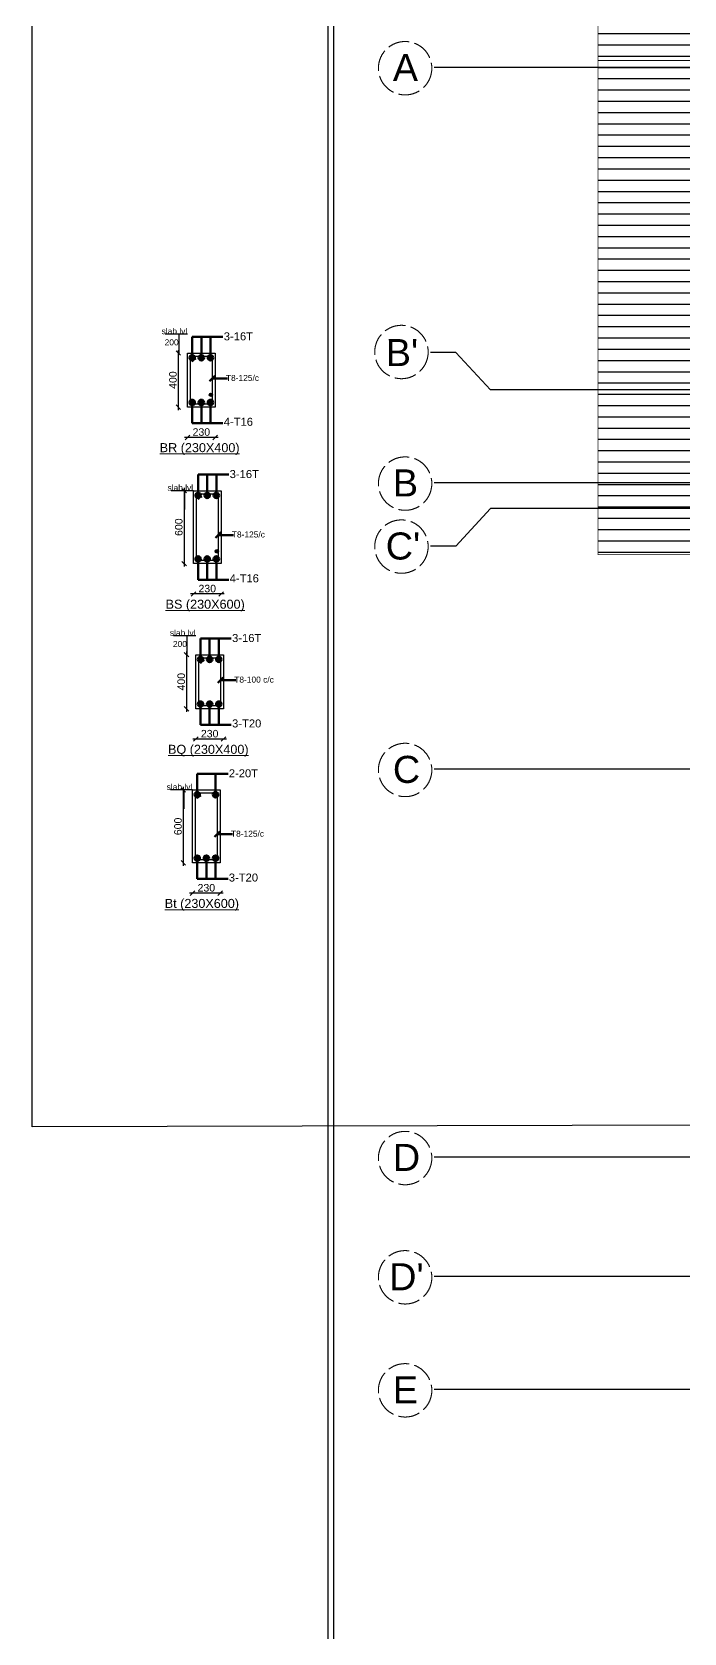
# Model space of a CAD drawing. Header units: millimetres. Extents: x 1772430 to 1864909, y -1443517 to -1381610.
# Drawn here: x 1772430 to 1783275, y -1421795 to -1395162 of the extents above; entities that cross this region are included whole.
import ezdxf

# ---------------------------------------------------------------- set-up
doc = ezdxf.new("R2010")
doc.units = ezdxf.units.MM
doc.header["$LTSCALE"] = 100
doc.header["$MEASUREMENT"] = 0
doc.header["$PDMODE"] = 98
for name, pattern in [('ACAD_ISO02W100', [15, 12, -3]), ('CENTER2', [28.575, 19.05, -3.175, 3.175, -3.175]), ('DOT', [0.25, 0, -0.25])]:
    doc.linetypes.add(name, pattern=pattern)
for name, color, linetype in [('BEAM-230X600', 150, 'Continuous'), ('DIM', 191, 'Continuous'), ('Roof', 7, 'Continuous'), ('S-LEDDER', 191, 'Continuous'), ('STEEL', 1, 'Continuous')]:
    doc.layers.add(name, color=color, linetype=linetype)
for name, color, linetype, lineweight in [('CENTER_LINE', 8, 'CENTER2', 25), ('GRID', 252, 'ACAD_ISO02W100', 9), ('s beam steel text', 7, 'Continuous', 18), ('S-BEAM', 150, 'Continuous', 25), ('S-L.S. NO', 1, 'Continuous', 20)]:
    doc.layers.add(name, color=color, linetype=linetype, lineweight=lineweight)
doc.styles.add('1-100', font='arial.ttf', dxfattribs={"height": 120})
doc.styles.add('areal', font='arial.ttf')
doc.styles.add('COMPLEX', font='arial.ttf')
doc.styles.add('DEEPAK', font='arial.ttf')
doc.styles.add('ROMANS', font='romans.shx')
doc.styles.add('RS', font='romans.shx', dxfattribs={"width": 0.9})
doc.dimstyles.new('KRUNAL-MM', dxfattribs={"dimtxt": 50, "dimasz": 35, "dimexe": 25, "dimexo": 0, "dimgap": 15, "dimtad": 1, "dimdec": 0, "dimzin": 0, "dimdsep": 46, "dimtxsty": 'RS', "dimblk": 'OBLIQUE', "dimcen": 0, "dimdle": 25, "dimclrd": 256, "dimclre": 256, "dimclrt": 7, "dimadec": 0, "dimazin": 0, "dimtfac": 1, "dimtdec": 0, "dimtix": 1, "dimtmove": 0, "dimatfit": 2, "dimfxl": 1, "dimtolj": 1, "dimtzin": 0, "dimlwd": -1, "dimlwe": -1, "dimarcsym": 0})
doc.dimstyles.new('pag', dxfattribs={"dimtxt": 180, "dimasz": 150, "dimexe": 100, "dimexo": 0, "dimgap": 50, "dimtad": 1, "dimdec": 0, "dimzin": 0, "dimdsep": 46, "dimtxsty": 'ROMANS', "dimblk": 'OBLIQUE', "dimcen": 0, "dimdle": 100, "dimclrd": 256, "dimclre": 256, "dimclrt": 256, "dimadec": 0, "dimazin": 0, "dimtfac": 1, "dimtdec": 0, "dimtmove": 2, "dimatfit": 3, "dimfxl": 1, "dimtolj": 1, "dimtzin": 0, "dimlwd": -1, "dimlwe": -1, "dimarcsym": 0})

# ---------------------------------------------------------------- blocks, each defined once
blk = doc.blocks.new('Roof')
at = {"layer": 'Roof'}
h = blk.add_hatch(dxfattribs=at)
h.set_pattern_fill('ANSI31', color=8, scale=1500, angle=135)
h.paths.add_polyline_path([(1783816, -1399750), (1788950, -1399749), (1781846, -1391500), (1781846, -1399751), (1783816, -1399750)])
h = blk.add_hatch(dxfattribs=at)
h.set_pattern_fill('ANSI31', color=8, scale=1500, angle=135)
h.paths.add_polyline_path([(1783816, -1399750), (1781846, -1399751), (1781846, -1407969), (1783816, -1407969), (1783816, -1399750)], is_closed=False)
at = {"layer": 'Roof', "color": 6, "const_width": 10}
for points in [[(1798526, -1400199), (1791026, -1400199), (1791026, -1399749), (1781846, -1399751), (1781846, -1399751), (1781846, -1391500), (1798526, -1391500)], [(1783816, -1399749), (1781846, -1399749), (1781846, -1407969), (1783816, -1407969)]]:
    blk.add_lwpolyline(points, close=True, dxfattribs=at)
blk = doc.blocks.new('FIRST FLOOR COLUMNS')
at = {"layer": 'CENTER_LINE', "ltscale": 50}
for p, q in [((68022, -115), (-4699, -115)), ((68022, -7025), (-4699, -7025)), ((68022, -11790), (-4699, -11790)), ((68022, -18245), (-4699, -18245)), ((25354, -20230), (-4699, -20230)), ((68022, -22110), (-4699, -22110))]:
    blk.add_line(p, q, dxfattribs=at)
for points in [[(6182, -5480), (-3761, -5480), (-4337, -4858), (-4760, -4858)], [(5917, -7455), (-3761, -7455), (-4337, -8077), (-4760, -8077)]]:
    blk.add_lwpolyline(points, dxfattribs=at)
at = {"layer": 'GRID', "ltscale": 0.3}
for centre in [(-5180, -128), (-5241, -4849), (-5180, -7038), (-5241, -8086), (-5180, -11802), (-5180, -18258), (-5180, -20242), (-5180, -22122)]:
    blk.add_circle(centre, 444, dxfattribs=at)
at = {"layer": 'GRID', "ltscale": 0.3, "style": '1-100', "oblique": 0}
for s, rotation, p in [('A', 359.9447, (-5384, -342)), ("B'", 0.0553, (-5502, -5084)), ('B', 359.9447, (-5384, -7252)), ("C'", 359.9447, (-5503, -8301)), ('C', 359.9447, (-5384, -12017)), ('D', 359.9447, (-5384, -18472)), ("D'", 359.9447, (-5445, -20457)), ('E', 359.9447, (-5384, -22337))]:
    blk.add_text(s, height=450, rotation=rotation, dxfattribs=at).set_placement(p)
blk = doc.blocks.new('_Oblique')
at = {"color": 0, "linetype": 'ByBlock', "lineweight": -2}
blk.add_line((-0.5, -0.5), (0.5, 0.5), dxfattribs=at)
blk = doc.blocks.new('*D395')
at = {"layer": 'Defpoints', "color": 0, "ltscale": 100, "transparency": 16777216}
for p in [(1775017, -1400502), (1774863, -1401402), (1775017, -1401402)]:
    blk.add_point(p, dxfattribs=at)
at = {"layer": 'DIM', "linetype": 'DOT', "ltscale": 100, "transparency": 16777216}
for p, q in [((1775017, -1400502), (1774813, -1400502)), ((1775017, -1401402), (1774813, -1401402))]:
    blk.add_line(p, q, dxfattribs=at)
at = {"layer": 'DIM', "ltscale": 100, "transparency": 16777216}
blk.add_line((1774863, -1400452), (1774863, -1401452), dxfattribs=at)
at = {"layer": 'DIM', "ltscale": 100, "transparency": 16777216, "xscale": 75, "yscale": 75, "zscale": 75}
for p, rotation in [((1774863, -1400502), 90), ((1774863, -1401402), 270)]:
    blk.add_blockref('_Oblique', p, dxfattribs=dict(at, rotation=rotation))
at = {"layer": 'DIM', "color": 7, "ltscale": 100, "transparency": 16777216, "insert": (1774774, -1400952), "char_height": 125, "attachment_point": 5, "rotation": 90, "style": 'DEEPAK'}
blk.add_mtext('\\A1;400', dxfattribs=at)
blk = doc.blocks.new('*D396')
at = {"layer": 'Defpoints', "color": 0, "ltscale": 100, "transparency": 16777216}
for p in [(1775017, -1401402), (1775477, -1401402), (1775017, -1401906)]:
    blk.add_point(p, dxfattribs=at)
at = {"layer": 'DIM', "linetype": 'DOT', "ltscale": 100, "transparency": 16777216}
for p, q in [((1775017, -1401402), (1775017, -1401956)), ((1775477, -1401402), (1775477, -1401956))]:
    blk.add_line(p, q, dxfattribs=at)
at = {"layer": 'DIM', "ltscale": 100, "transparency": 16777216}
blk.add_line((1775527, -1401906), (1774967, -1401906), dxfattribs=at)
at = {"layer": 'DIM', "ltscale": 100, "transparency": 16777216, "xscale": 75, "yscale": 75, "zscale": 75, "rotation": 180}
blk.add_blockref('_Oblique', (1775017, -1401906), dxfattribs=at)
at = {"layer": 'DIM', "ltscale": 100, "transparency": 16777216, "xscale": 75, "yscale": 75, "zscale": 75}
blk.add_blockref('_Oblique', (1775477, -1401906), dxfattribs=at)
at = {"layer": 'DIM', "color": 7, "ltscale": 100, "transparency": 16777216, "insert": (1775247, -1401817), "char_height": 125, "attachment_point": 5, "style": 'DEEPAK'}
blk.add_mtext('\\A1;230', dxfattribs=at)
blk = doc.blocks.new('*D403')
at = {"layer": 'Defpoints', "color": 0, "ltscale": 100, "transparency": 16777216}
for p in [(1775115, -1402793), (1774961, -1404006), (1775115, -1404006)]:
    blk.add_point(p, dxfattribs=at)
at = {"layer": 'DIM', "linetype": 'DOT', "ltscale": 100, "transparency": 16777216}
for p, q in [((1775115, -1402793), (1774911, -1402793)), ((1775115, -1404006), (1774911, -1404006))]:
    blk.add_line(p, q, dxfattribs=at)
at = {"layer": 'DIM', "ltscale": 100, "transparency": 16777216}
blk.add_line((1774961, -1402743), (1774961, -1404056), dxfattribs=at)
at = {"layer": 'DIM', "ltscale": 100, "transparency": 16777216, "xscale": 75, "yscale": 75, "zscale": 75}
for p, rotation in [((1774961, -1402793), 90), ((1774961, -1404006), 270)]:
    blk.add_blockref('_Oblique', p, dxfattribs=dict(at, rotation=rotation))
at = {"layer": 'DIM', "color": 7, "ltscale": 100, "transparency": 16777216, "insert": (1774872, -1403399), "char_height": 125, "attachment_point": 5, "rotation": 90, "style": 'DEEPAK'}
blk.add_mtext('\\A1;600', dxfattribs=at)
blk = doc.blocks.new('*D404')
at = {"layer": 'Defpoints', "color": 0, "ltscale": 100, "transparency": 16777216}
for p in [(1775115, -1404006), (1775575, -1404006), (1775115, -1404510)]:
    blk.add_point(p, dxfattribs=at)
at = {"layer": 'DIM', "linetype": 'DOT', "ltscale": 100, "transparency": 16777216}
for p, q in [((1775115, -1404006), (1775115, -1404560)), ((1775575, -1404006), (1775575, -1404560))]:
    blk.add_line(p, q, dxfattribs=at)
at = {"layer": 'DIM', "ltscale": 100, "transparency": 16777216}
blk.add_line((1775625, -1404510), (1775065, -1404510), dxfattribs=at)
at = {"layer": 'DIM', "ltscale": 100, "transparency": 16777216, "xscale": 75, "yscale": 75, "zscale": 75, "rotation": 180}
blk.add_blockref('_Oblique', (1775115, -1404510), dxfattribs=at)
at = {"layer": 'DIM', "ltscale": 100, "transparency": 16777216, "xscale": 75, "yscale": 75, "zscale": 75}
blk.add_blockref('_Oblique', (1775575, -1404510), dxfattribs=at)
at = {"layer": 'DIM', "color": 7, "ltscale": 100, "transparency": 16777216, "insert": (1775345, -1404421), "char_height": 125, "attachment_point": 5, "style": 'DEEPAK'}
blk.add_mtext('\\A1;230', dxfattribs=at)
blk = doc.blocks.new('*D405')
at = {"layer": 'Defpoints', "color": 0, "ltscale": 100, "transparency": 16777216}
for p in [(1775155, -1405520), (1775001, -1406420), (1775155, -1406420)]:
    blk.add_point(p, dxfattribs=at)
at = {"layer": 'DIM', "linetype": 'DOT', "ltscale": 100, "transparency": 16777216}
for p, q in [((1775155, -1405520), (1774951, -1405520)), ((1775155, -1406420), (1774951, -1406420))]:
    blk.add_line(p, q, dxfattribs=at)
at = {"layer": 'DIM', "ltscale": 100, "transparency": 16777216}
blk.add_line((1775001, -1405470), (1775001, -1406470), dxfattribs=at)
at = {"layer": 'DIM', "ltscale": 100, "transparency": 16777216, "xscale": 75, "yscale": 75, "zscale": 75}
for p, rotation in [((1775001, -1405520), 90), ((1775001, -1406420), 270)]:
    blk.add_blockref('_Oblique', p, dxfattribs=dict(at, rotation=rotation))
at = {"layer": 'DIM', "color": 7, "ltscale": 100, "transparency": 16777216, "insert": (1774912, -1405970), "char_height": 125, "attachment_point": 5, "rotation": 90, "style": 'DEEPAK'}
blk.add_mtext('\\A1;400', dxfattribs=at)
blk = doc.blocks.new('*D406')
at = {"layer": 'Defpoints', "color": 0, "ltscale": 100, "transparency": 16777216}
for p in [(1775155, -1406420), (1775615, -1406420), (1775155, -1406924)]:
    blk.add_point(p, dxfattribs=at)
at = {"layer": 'DIM', "linetype": 'DOT', "ltscale": 100, "transparency": 16777216}
for p, q in [((1775155, -1406420), (1775155, -1406974)), ((1775615, -1406420), (1775615, -1406974))]:
    blk.add_line(p, q, dxfattribs=at)
at = {"layer": 'DIM', "ltscale": 100, "transparency": 16777216}
blk.add_line((1775665, -1406924), (1775105, -1406924), dxfattribs=at)
at = {"layer": 'DIM', "ltscale": 100, "transparency": 16777216, "xscale": 75, "yscale": 75, "zscale": 75, "rotation": 180}
blk.add_blockref('_Oblique', (1775155, -1406924), dxfattribs=at)
at = {"layer": 'DIM', "ltscale": 100, "transparency": 16777216, "xscale": 75, "yscale": 75, "zscale": 75}
blk.add_blockref('_Oblique', (1775615, -1406924), dxfattribs=at)
at = {"layer": 'DIM', "color": 7, "ltscale": 100, "transparency": 16777216, "insert": (1775385, -1406835), "char_height": 125, "attachment_point": 5, "style": 'DEEPAK'}
blk.add_mtext('\\A1;230', dxfattribs=at)
blk = doc.blocks.new('*D407')
at = {"layer": 'Defpoints', "color": 0, "ltscale": 100, "transparency": 16777216}
for p in [(1775100, -1407771), (1774947, -1408984), (1775100, -1408984)]:
    blk.add_point(p, dxfattribs=at)
at = {"layer": 'DIM', "linetype": 'DOT', "ltscale": 100, "transparency": 16777216}
for p, q in [((1775100, -1407771), (1774897, -1407771)), ((1775100, -1408984), (1774897, -1408984))]:
    blk.add_line(p, q, dxfattribs=at)
at = {"layer": 'DIM', "ltscale": 100, "transparency": 16777216}
blk.add_line((1774947, -1407721), (1774947, -1409034), dxfattribs=at)
at = {"layer": 'DIM', "ltscale": 100, "transparency": 16777216, "xscale": 75, "yscale": 75, "zscale": 75}
for p, rotation in [((1774947, -1407771), 90), ((1774947, -1408984), 270)]:
    blk.add_blockref('_Oblique', p, dxfattribs=dict(at, rotation=rotation))
at = {"layer": 'DIM', "color": 7, "ltscale": 100, "transparency": 16777216, "insert": (1774858, -1408377), "char_height": 125, "attachment_point": 5, "rotation": 90, "style": 'DEEPAK'}
blk.add_mtext('\\A1;600', dxfattribs=at)
blk = doc.blocks.new('*D408')
at = {"layer": 'Defpoints', "color": 0, "ltscale": 100, "transparency": 16777216}
for p in [(1775100, -1408984), (1775560, -1408984), (1775100, -1409487)]:
    blk.add_point(p, dxfattribs=at)
at = {"layer": 'DIM', "linetype": 'DOT', "ltscale": 100, "transparency": 16777216}
for p, q in [((1775100, -1408984), (1775100, -1409537)), ((1775560, -1408984), (1775560, -1409537))]:
    blk.add_line(p, q, dxfattribs=at)
at = {"layer": 'DIM', "ltscale": 100, "transparency": 16777216}
blk.add_line((1775610, -1409487), (1775050, -1409487), dxfattribs=at)
at = {"layer": 'DIM', "ltscale": 100, "transparency": 16777216, "xscale": 75, "yscale": 75, "zscale": 75, "rotation": 180}
blk.add_blockref('_Oblique', (1775100, -1409487), dxfattribs=at)
at = {"layer": 'DIM', "ltscale": 100, "transparency": 16777216, "xscale": 75, "yscale": 75, "zscale": 75}
blk.add_blockref('_Oblique', (1775560, -1409487), dxfattribs=at)
at = {"layer": 'DIM', "color": 7, "ltscale": 100, "transparency": 16777216, "insert": (1775330, -1409399), "char_height": 125, "attachment_point": 5, "style": 'DEEPAK'}
blk.add_mtext('\\A1;230', dxfattribs=at)

msp = doc.modelspace()

# ---------------------------------------------------------------- hatches: boundary and pattern name
at = {"layer": 'STEEL', "linetype": 'ByBlock'}
h = msp.add_hatch(color=6, dxfattribs=at)
h.dxf.hatch_style = 1
edge = h.paths.add_edge_path()
edge.add_arc((1775094.6, -1400580.1), 28.1, 0, 360)
h = msp.add_hatch(color=6, dxfattribs=at)
h.dxf.hatch_style = 1
edge = h.paths.add_edge_path()
edge.add_arc((1775094.6, -1400580.1), 28.1, -180, 180, ccw=False)
h = msp.add_hatch(color=6, dxfattribs=at)
h.dxf.hatch_style = 1
edge = h.paths.add_edge_path()
edge.add_arc((1775246.5, -1400580.1), 28.1, -180, 180, ccw=False)
h = msp.add_hatch(color=6, dxfattribs=at)
h.dxf.hatch_style = 1
edge = h.paths.add_edge_path()
edge.add_arc((1775246.5, -1400580.1), 28.1, 0, 360)
h = msp.add_hatch(color=6, dxfattribs=at)
h.dxf.hatch_style = 1
edge = h.paths.add_edge_path()
edge.add_arc((1775398.4, -1400580.1), 28.1, -180, 180, ccw=False)
h = msp.add_hatch(color=6, dxfattribs=at)
h.dxf.hatch_style = 1
edge = h.paths.add_edge_path()
edge.add_arc((1775398.4, -1400580.1), 28.1, 0, 360)
h = msp.add_hatch(color=6, dxfattribs=at)
h.dxf.hatch_style = 1
edge = h.paths.add_edge_path()
edge.add_arc((1775094.6, -1401323.9), 28.1, 0, 360, ccw=False)
h = msp.add_hatch(color=6, dxfattribs=at)
h.dxf.hatch_style = 1
edge = h.paths.add_edge_path()
edge.add_arc((1775094.6, -1401323.9), 28.1, 180, 540)
h = msp.add_hatch(color=6, dxfattribs=at)
h.dxf.hatch_style = 1
edge = h.paths.add_edge_path()
edge.add_arc((1775246.5, -1401323.9), 28.1, 180, 540)
h = msp.add_hatch(color=6, dxfattribs=at)
h.dxf.hatch_style = 1
edge = h.paths.add_edge_path()
edge.add_arc((1775246.5, -1401323.9), 28.1, 0, 360, ccw=False)
h = msp.add_hatch(color=6, dxfattribs=at)
h.dxf.hatch_style = 1
edge = h.paths.add_edge_path()
edge.add_arc((1775398.4, -1401323.9), 28.1, 180, 540)
h = msp.add_hatch(color=6, dxfattribs=at)
h.dxf.hatch_style = 1
edge = h.paths.add_edge_path()
edge.add_arc((1775398.4, -1401323.9), 28.1, 0, 360, ccw=False)
h = msp.add_hatch(color=6, dxfattribs=at)
h.dxf.hatch_style = 1
edge = h.paths.add_edge_path()
edge.add_arc((1775406.6, -1401197), 28.1, 180, 540)
h = msp.add_hatch(color=6, dxfattribs=at)
h.dxf.hatch_style = 1
edge = h.paths.add_edge_path()
edge.add_arc((1775406.6, -1401197), 28.1, 0, 360, ccw=False)
h = msp.add_hatch(color=6, dxfattribs=at)
h.dxf.hatch_style = 1
edge = h.paths.add_edge_path()
edge.add_arc((1775192.8, -1402870.9), 28.1, 0, 360)
h = msp.add_hatch(color=6, dxfattribs=at)
h.dxf.hatch_style = 1
edge = h.paths.add_edge_path()
edge.add_arc((1775192.8, -1402870.9), 28.1, -180, 180, ccw=False)
h = msp.add_hatch(color=6, dxfattribs=at)
h.dxf.hatch_style = 1
edge = h.paths.add_edge_path()
edge.add_arc((1775344.6, -1402870.9), 28.1, -180, 180, ccw=False)
h = msp.add_hatch(color=6, dxfattribs=at)
h.dxf.hatch_style = 1
edge = h.paths.add_edge_path()
edge.add_arc((1775344.6, -1402870.9), 28.1, 0, 360)
h = msp.add_hatch(color=6, dxfattribs=at)
h.dxf.hatch_style = 1
edge = h.paths.add_edge_path()
edge.add_arc((1775496.5, -1402870.9), 28.1, -180, 180, ccw=False)
h = msp.add_hatch(color=6, dxfattribs=at)
h.dxf.hatch_style = 1
edge = h.paths.add_edge_path()
edge.add_arc((1775496.5, -1402870.9), 28.1, 0, 360)
h = msp.add_hatch(color=6, dxfattribs=at)
h.dxf.hatch_style = 1
edge = h.paths.add_edge_path()
edge.add_arc((1775504.7, -1403801), 28.1, 180, 540)
h = msp.add_hatch(color=6, dxfattribs=at)
h.dxf.hatch_style = 1
edge = h.paths.add_edge_path()
edge.add_arc((1775504.7, -1403801), 28.1, 0, 360, ccw=False)
h = msp.add_hatch(color=6, dxfattribs=at)
h.dxf.hatch_style = 1
edge = h.paths.add_edge_path()
edge.add_arc((1775192.8, -1403927.9), 28.1, 0, 360, ccw=False)
h = msp.add_hatch(color=6, dxfattribs=at)
h.dxf.hatch_style = 1
edge = h.paths.add_edge_path()
edge.add_arc((1775192.8, -1403927.9), 28.1, 180, 540)
h = msp.add_hatch(color=6, dxfattribs=at)
h.dxf.hatch_style = 1
edge = h.paths.add_edge_path()
edge.add_arc((1775344.6, -1403927.9), 28.1, 180, 540)
h = msp.add_hatch(color=6, dxfattribs=at)
h.dxf.hatch_style = 1
edge = h.paths.add_edge_path()
edge.add_arc((1775344.6, -1403927.9), 28.1, 0, 360, ccw=False)
h = msp.add_hatch(color=6, dxfattribs=at)
h.dxf.hatch_style = 1
edge = h.paths.add_edge_path()
edge.add_arc((1775496.5, -1403927.9), 28.1, 180, 540)
h = msp.add_hatch(color=6, dxfattribs=at)
h.dxf.hatch_style = 1
edge = h.paths.add_edge_path()
edge.add_arc((1775496.5, -1403927.9), 28.1, 0, 360, ccw=False)
h = msp.add_hatch(color=6, dxfattribs=at)
h.dxf.hatch_style = 1
edge = h.paths.add_edge_path()
edge.add_arc((1775232.8, -1405598.3), 28.1, 0, 360)
h = msp.add_hatch(color=6, dxfattribs=at)
h.dxf.hatch_style = 1
edge = h.paths.add_edge_path()
edge.add_arc((1775232.8, -1405598.3), 28.1, -180, 180, ccw=False)
h = msp.add_hatch(color=6, dxfattribs=at)
h.dxf.hatch_style = 1
edge = h.paths.add_edge_path()
edge.add_arc((1775384.7, -1405598.3), 28.1, -180, 180, ccw=False)
h = msp.add_hatch(color=6, dxfattribs=at)
h.dxf.hatch_style = 1
edge = h.paths.add_edge_path()
edge.add_arc((1775384.7, -1405598.3), 28.1, 0, 360)
h = msp.add_hatch(color=6, dxfattribs=at)
h.dxf.hatch_style = 1
edge = h.paths.add_edge_path()
edge.add_arc((1775536.5, -1405598.3), 28.1, -180, 180, ccw=False)
h = msp.add_hatch(color=6, dxfattribs=at)
h.dxf.hatch_style = 1
edge = h.paths.add_edge_path()
edge.add_arc((1775536.5, -1405598.3), 28.1, 0, 360)
h = msp.add_hatch(color=6, dxfattribs=at)
h.dxf.hatch_style = 1
edge = h.paths.add_edge_path()
edge.add_arc((1775232.8, -1406342.1), 28.1, 0, 360, ccw=False)
h = msp.add_hatch(color=6, dxfattribs=at)
h.dxf.hatch_style = 1
edge = h.paths.add_edge_path()
edge.add_arc((1775232.8, -1406342.1), 28.1, 180, 540)
h = msp.add_hatch(color=6, dxfattribs=at)
h.dxf.hatch_style = 1
edge = h.paths.add_edge_path()
edge.add_arc((1775384.7, -1406342.1), 28.1, 180, 540)
h = msp.add_hatch(color=6, dxfattribs=at)
h.dxf.hatch_style = 1
edge = h.paths.add_edge_path()
edge.add_arc((1775384.7, -1406342.1), 28.1, 0, 360, ccw=False)
h = msp.add_hatch(color=6, dxfattribs=at)
h.dxf.hatch_style = 1
edge = h.paths.add_edge_path()
edge.add_arc((1775536.5, -1406342.1), 28.1, 180, 540)
h = msp.add_hatch(color=6, dxfattribs=at)
h.dxf.hatch_style = 1
edge = h.paths.add_edge_path()
edge.add_arc((1775536.5, -1406342.1), 28.1, 0, 360, ccw=False)
h = msp.add_hatch(color=6, dxfattribs=at)
h.dxf.hatch_style = 1
edge = h.paths.add_edge_path()
edge.add_arc((1775178.5, -1407848.6), 28.1, 0, 360)
h = msp.add_hatch(color=6, dxfattribs=at)
h.dxf.hatch_style = 1
edge = h.paths.add_edge_path()
edge.add_arc((1775178.5, -1407848.6), 28.1, -180, 180, ccw=False)
h = msp.add_hatch(color=6, dxfattribs=at)
h.dxf.hatch_style = 1
edge = h.paths.add_edge_path()
edge.add_arc((1775482.3, -1407848.6), 28.1, -180, 180, ccw=False)
h = msp.add_hatch(color=6, dxfattribs=at)
h.dxf.hatch_style = 1
edge = h.paths.add_edge_path()
edge.add_arc((1775482.3, -1407848.6), 28.1, 0, 360)
h = msp.add_hatch(color=6, dxfattribs=at)
h.dxf.hatch_style = 1
edge = h.paths.add_edge_path()
edge.add_arc((1775178.5, -1408905.6), 28.1, 0, 360, ccw=False)
h = msp.add_hatch(color=6, dxfattribs=at)
h.dxf.hatch_style = 1
edge = h.paths.add_edge_path()
edge.add_arc((1775178.5, -1408905.6), 28.1, 180, 540)
h = msp.add_hatch(color=6, dxfattribs=at)
h.dxf.hatch_style = 1
edge = h.paths.add_edge_path()
edge.add_arc((1775330.4, -1408905.6), 28.1, 180, 540)
h = msp.add_hatch(color=6, dxfattribs=at)
h.dxf.hatch_style = 1
edge = h.paths.add_edge_path()
edge.add_arc((1775330.4, -1408905.6), 28.1, 0, 360, ccw=False)
h = msp.add_hatch(color=6, dxfattribs=at)
h.dxf.hatch_style = 1
edge = h.paths.add_edge_path()
edge.add_arc((1775482.3, -1408905.6), 28.1, 180, 540)
h = msp.add_hatch(color=6, dxfattribs=at)
h.dxf.hatch_style = 1
edge = h.paths.add_edge_path()
edge.add_arc((1775482.3, -1408905.6), 28.1, 0, 360, ccw=False)

# ---------------------------------------------------------------- linework, layer by layer
at = {"lineweight": -3}
for points in [[(1864909.2, -1381609.6), (1864909.2, -1443517), (1777354.7, -1443517), (1777354.7, -1381609.6)], [(1864814.9, -1443422.8), (1777449, -1443422.8), (1777449, -1381703.8), (1864814.9, -1381703.8)], [(1772430.2, -1394869.8), (1790395.1, -1394825.7), (1790395.1, -1413329.8), (1772430.2, -1413373.8)]]:
    msp.add_lwpolyline(points, close=True, dxfattribs=at)
at = {"layer": 'BEAM-230X600', "color": 251}
for p, q in [((1775016.5, -1400188.7), (1774647, -1400188.7)), ((1774875.3, -1400502), (1774875.3, -1400188.7)), ((1775114.6, -1402792.8), (1774745.1, -1402792.8)), ((1774973.4, -1403106.1), (1774973.4, -1402792.8)), ((1775154.7, -1405206.9), (1774785.1, -1405206.9)), ((1775013.4, -1405520.2), (1775013.4, -1405206.9)), ((1775100.4, -1407770.5), (1774730.9, -1407770.5)), ((1774959.2, -1408083.8), (1774959.2, -1407770.5))]:
    msp.add_line(p, q, dxfattribs=at)
at = {"layer": 'S-BEAM', "color": 6}
for points in [[(1775016.5, -1400502), (1775476.5, -1400502), (1775476.5, -1401402), (1775016.5, -1401402)], [(1775114.6, -1402792.8), (1775574.6, -1402792.8), (1775574.6, -1404006.1), (1775114.6, -1404006.1)], [(1775154.7, -1405520.2), (1775614.7, -1405520.2), (1775614.7, -1406420.2), (1775154.7, -1406420.2)], [(1775100.4, -1407770.5), (1775560.4, -1407770.5), (1775560.4, -1408983.8), (1775100.4, -1408983.8)]]:
    msp.add_lwpolyline(points, close=True, dxfattribs=at)
at = {"layer": 'STEEL', "color": 6, "linetype": 'ByBlock'}
for points in [[(1775109.9, -1400646.6), (1775073.3, -1400598.4, -0.600629), (1775094.6, -1400552), (1775398.4, -1400552, -0.4142136), (1775426.5, -1400580.1), (1775426.5, -1401323.9, -0.4142136), (1775398.4, -1401352), (1775094.6, -1401352, -0.4142136), (1775066.5, -1401323.9), (1775066.5, -1400580.1, -0.7559382), (1775118.6, -1400565.3), (1775154.5, -1400612.6)], [(1775208.1, -1402937.4), (1775171.4, -1402889.2, -0.600629), (1775192.8, -1402842.8), (1775496.5, -1402842.8, -0.4142136), (1775524.6, -1402870.9), (1775524.6, -1403927.9, -0.4142136), (1775496.5, -1403956.1), (1775192.8, -1403956.1, -0.4142136), (1775164.6, -1403927.9), (1775164.6, -1402870.9, -0.7559382), (1775216.7, -1402856.2), (1775252.7, -1402903.4)], [(1775248.1, -1405664.8), (1775211.4, -1405616.6, -0.600629), (1775232.8, -1405570.2), (1775536.5, -1405570.2, -0.4142136), (1775564.7, -1405598.3), (1775564.7, -1406342.1, -0.4142136), (1775536.5, -1406370.2), (1775232.8, -1406370.2, -0.4142136), (1775204.7, -1406342.1), (1775204.7, -1405598.3, -0.7559382), (1775256.7, -1405583.5), (1775292.7, -1405630.8)], [(1775193.8, -1407915.1), (1775157.2, -1407866.9, -0.600629), (1775178.5, -1407820.5), (1775482.3, -1407820.5, -0.4142136), (1775510.4, -1407848.6), (1775510.4, -1408905.6, -0.4142136), (1775482.3, -1408933.8), (1775178.5, -1408933.8, -0.4142136), (1775150.4, -1408905.6), (1775150.4, -1407848.6, -0.7559382), (1775202.5, -1407833.9), (1775238.5, -1407881.2)]]:
    msp.add_lwpolyline(points, format="xyb", dxfattribs=at)
for centre in [(1775094.6, -1400580.1), (1775094.6, -1400580.1), (1775246.5, -1400580.1), (1775246.5, -1400580.1), (1775398.4, -1400580.1), (1775398.4, -1400580.1), (1775094.6, -1401323.9), (1775094.6, -1401323.9), (1775246.5, -1401323.9), (1775246.5, -1401323.9), (1775398.4, -1401323.9), (1775398.4, -1401323.9), (1775406.6, -1401197), (1775406.6, -1401197), (1775192.8, -1402870.9), (1775192.8, -1402870.9), (1775344.6, -1402870.9), (1775344.6, -1402870.9), (1775496.5, -1402870.9), (1775496.5, -1402870.9), (1775504.7, -1403801), (1775504.7, -1403801), (1775192.8, -1403927.9), (1775192.8, -1403927.9), (1775344.6, -1403927.9), (1775344.6, -1403927.9), (1775496.5, -1403927.9), (1775496.5, -1403927.9), (1775232.8, -1405598.3), (1775232.8, -1405598.3), (1775384.7, -1405598.3), (1775384.7, -1405598.3), (1775536.5, -1405598.3), (1775536.5, -1405598.3), (1775232.8, -1406342.1), (1775232.8, -1406342.1), (1775384.7, -1406342.1), (1775384.7, -1406342.1), (1775536.5, -1406342.1), (1775536.5, -1406342.1), (1775178.5, -1407848.6), (1775178.5, -1407848.6), (1775482.3, -1407848.6), (1775482.3, -1407848.6), (1775178.5, -1408905.6), (1775178.5, -1408905.6), (1775330.4, -1408905.6), (1775330.4, -1408905.6), (1775482.3, -1408905.6), (1775482.3, -1408905.6)]:
    msp.add_circle(centre, 28.1, dxfattribs=at)

# ---------------------------------------------------------------- block references
at = {"layer": 'GRID'}
msp.add_blockref('FIRST FLOOR COLUMNS', (1783816.1, -1395636.1), dxfattribs=at)
at = {"layer": 'Roof'}
msp.add_blockref('Roof', (0, 4114.1), dxfattribs=at)

# ---------------------------------------------------------------- texts
at = {"layer": 's beam steel text', "color": 6, "lineweight": 15, "style": 'areal'}
for s, height, p in [('slab lvl', 99.87, (1774585.4, -1400188.7)), ('200', 99.87, (1774636.1, -1400373.4)), ('3-16T', 133.16, (1775619.8, -1400291.4)), ('T8-125/c ', 99.87, (1775655.6, -1400966.5)), ('4-T16', 133.16, (1775619.8, -1401712.6)), ('3-16T', 133.16, (1775717.9, -1402582.2)), ('slab lvl', 99.87, (1774683.5, -1402792.8)), ('T8-125/c ', 99.87, (1775753.7, -1403570.6)), ('4-T16', 133.16, (1775717.9, -1404316.6)), ('slab lvl', 99.87, (1774723.5, -1405206.9)), ('200', 99.87, (1774774.2, -1405391.6)), ('3-16T', 133.16, (1775757.9, -1405309.6)), ('T8-100 c/c ', 99.868, (1775793.8, -1405984.7)), ('3-T20', 133.16, (1775757.9, -1406730.7)), ('2-20T', 133.16, (1775703.7, -1407559.9)), ('slab lvl', 99.87, (1774669.3, -1407770.5)), ('T8-125/c ', 99.87, (1775739.5, -1408548.3)), ('3-T20', 133.16, (1775703.7, -1409294.3))]:
    msp.add_text(s, height=height, dxfattribs=at).set_placement(p)
at = {"layer": 'S-L.S. NO', "color": 6, "style": 'COMPLEX'}
for s, p in [('%%UBR (230X400)', (1774554.4, -1402151.4)), ('%%UBS (230X600)', (1774652.5, -1404755.5)), ('%%UBQ (230X400)', (1774692.5, -1407169.6)), ('%%UBt (230X600)', (1774638.3, -1409733.2))]:
    msp.add_text(s, height=150, rotation=0, dxfattribs=at).set_placement(p)

# ---------------------------------------------------------------- dimensions: what is measured, and where the dimension line sits
at = {"layer": 'DIM', "color": 6, "ltscale": 100}
for base, p1, p2, text, picture, middle in [((1774863.2, -1401402), (1775016.5, -1400502), (1775016.5, -1401402), '400', '*D395', (1774774.3, -1400952)), ((1774961.3, -1404006.1), (1775114.6, -1402792.8), (1775114.6, -1404006.1), '600', '*D403', (1774872.5, -1403399.4)), ((1775001.3, -1406420.2), (1775154.7, -1405520.2), (1775154.7, -1406420.2), '400', '*D405', (1774912.5, -1405970.2)), ((1774947.1, -1408983.8), (1775100.4, -1407770.5), (1775100.4, -1408983.8), '600', '*D407', (1774858.2, -1408377.1))]:
    dim = msp.add_linear_dim(base=base, p1=p1, p2=p2, angle=90, text=text, dimstyle='KRUNAL-MM', override={"dimtxt": 125, "dimasz": 75, "dimexe": 50, "dimgap": 25, "dimlfac": 0.5, "dimtxsty": 'DEEPAK', "dimdle": 50}, dxfattribs=at)
    dim.commit()
    dim.dimension.update_dxf_attribs({"geometry": picture, "text_midpoint": middle})
for base, p1, p2, picture, middle in [((1775016.5, -1401905.7), (1775476.5, -1401402), (1775016.5, -1401402), '*D396', (1775246.5, -1401816.8)), ((1775114.6, -1404509.7), (1775574.6, -1404006.1), (1775114.6, -1404006.1), '*D404', (1775344.6, -1404420.9)), ((1775154.7, -1406923.9), (1775614.7, -1406420.2), (1775154.7, -1406420.2), '*D406', (1775384.7, -1406835)), ((1775100.4, -1409487.4), (1775560.4, -1408983.8), (1775100.4, -1408983.8), '*D408', (1775330.4, -1409398.6))]:
    dim = msp.add_linear_dim(base=base, p1=p1, p2=p2, dimstyle='KRUNAL-MM', override={"dimtxt": 125, "dimasz": 75, "dimexe": 50, "dimgap": 25, "dimlfac": 0.5, "dimtxsty": 'DEEPAK', "dimdle": 50}, dxfattribs=at)
    dim.commit()
    dim.dimension.update_dxf_attribs({"geometry": picture, "text_midpoint": middle})

# ---------------------------------------------------------------- leaders
at = {"layer": 'S-LEDDER', "color": 6}
for points, override in [([(1775094.6, -1400580.1), (1775094.6, -1400234.8), (1775606.4, -1400234.8)], {"dimscale": 1, "dimtxt": 180, "dimasz": 90, "dimgap": 50, "dimtad": 1, "dimtxsty": 'ROMANS', "dimclrd": 256, "dimldrblk": 'DotBlank', "dimlwd": 65535}), ([(1775246.5, -1400580.1), (1775246.5, -1400234.8), (1775606.4, -1400234.8)], {"dimscale": 1, "dimtxt": 180, "dimasz": 90, "dimgap": 50, "dimtad": 1, "dimtxsty": 'ROMANS', "dimclrd": 256, "dimldrblk": 'DotBlank', "dimlwd": 65535}), ([(1775398.4, -1400580.1), (1775398.4, -1400234.8), (1775606.4, -1400234.8)], {"dimscale": 1, "dimtxt": 180, "dimasz": 90, "dimgap": 50, "dimtad": 1, "dimtxsty": 'ROMANS', "dimclrd": 256, "dimldrblk": 'DotBlank', "dimlwd": 65535}), ([(1775426.5, -1400925.5), (1775682.3, -1400925.5)], {"dimscale": 1, "dimtxt": 180, "dimasz": 90, "dimgap": 50, "dimtad": 1, "dimtxsty": 'ROMANS', "dimclrd": 256, "dimldrblk": 'Oblique', "dimlwd": 65535}), ([(1775094.6, -1401323.9), (1775094.6, -1401669.2), (1775606.4, -1401669.2)], {"dimscale": 1, "dimtxt": 180, "dimasz": 90, "dimgap": 50, "dimtad": 1, "dimtxsty": 'ROMANS', "dimclrd": 256, "dimldrblk": 'DotBlank', "dimlwd": 65535}), ([(1775246.5, -1401323.9), (1775246.5, -1401669.2), (1775606.4, -1401669.2)], {"dimscale": 1, "dimtxt": 180, "dimasz": 90, "dimgap": 50, "dimtad": 1, "dimtxsty": 'ROMANS', "dimclrd": 256, "dimldrblk": 'DotBlank', "dimlwd": 65535}), ([(1775398.4, -1401323.9), (1775398.4, -1401669.2), (1775606.4, -1401669.2)], {"dimscale": 1, "dimtxt": 180, "dimasz": 90, "dimgap": 50, "dimtad": 1, "dimtxsty": 'ROMANS', "dimclrd": 256, "dimldrblk": 'DotBlank', "dimlwd": 65535}), ([(1775192.8, -1402870.9), (1775192.8, -1402525.6), (1775704.6, -1402525.6)], {"dimscale": 1, "dimtxt": 180, "dimasz": 90, "dimgap": 50, "dimtad": 1, "dimtxsty": 'ROMANS', "dimclrd": 256, "dimldrblk": 'DotBlank', "dimlwd": 65535}), ([(1775344.6, -1402870.9), (1775344.6, -1402525.6), (1775704.6, -1402525.6)], {"dimscale": 1, "dimtxt": 180, "dimasz": 90, "dimgap": 50, "dimtad": 1, "dimtxsty": 'ROMANS', "dimclrd": 256, "dimldrblk": 'DotBlank', "dimlwd": 65535}), ([(1775496.5, -1402870.9), (1775496.5, -1402525.6), (1775704.6, -1402525.6)], {"dimscale": 1, "dimtxt": 180, "dimasz": 90, "dimgap": 50, "dimtad": 1, "dimtxsty": 'ROMANS', "dimclrd": 256, "dimldrblk": 'DotBlank', "dimlwd": 65535}), ([(1775524.6, -1403529.6), (1775780.4, -1403529.6)], {"dimscale": 1, "dimtxt": 180, "dimasz": 90, "dimgap": 50, "dimtad": 1, "dimtxsty": 'ROMANS', "dimclrd": 256, "dimldrblk": 'Oblique', "dimlwd": 65535}), ([(1775192.8, -1403927.9), (1775192.8, -1404273.2), (1775704.6, -1404273.2)], {"dimscale": 1, "dimtxt": 180, "dimasz": 90, "dimgap": 50, "dimtad": 1, "dimtxsty": 'ROMANS', "dimclrd": 256, "dimldrblk": 'DotBlank', "dimlwd": 65535}), ([(1775344.6, -1403927.9), (1775344.6, -1404273.2), (1775704.6, -1404273.2)], {"dimscale": 1, "dimtxt": 180, "dimasz": 90, "dimgap": 50, "dimtad": 1, "dimtxsty": 'ROMANS', "dimclrd": 256, "dimldrblk": 'DotBlank', "dimlwd": 65535}), ([(1775496.5, -1403927.9), (1775496.5, -1404273.2), (1775704.6, -1404273.2)], {"dimscale": 1, "dimtxt": 180, "dimasz": 90, "dimgap": 50, "dimtad": 1, "dimtxsty": 'ROMANS', "dimclrd": 256, "dimldrblk": 'DotBlank', "dimlwd": 65535}), ([(1775232.8, -1405598.3), (1775232.8, -1405253), (1775744.6, -1405253)], {"dimscale": 1, "dimtxt": 180, "dimasz": 90, "dimgap": 50, "dimtad": 1, "dimtxsty": 'ROMANS', "dimclrd": 256, "dimldrblk": 'DotBlank', "dimlwd": 65535}), ([(1775384.7, -1405598.3), (1775384.7, -1405253), (1775744.6, -1405253)], {"dimscale": 1, "dimtxt": 180, "dimasz": 90, "dimgap": 50, "dimtad": 1, "dimtxsty": 'ROMANS', "dimclrd": 256, "dimldrblk": 'DotBlank', "dimlwd": 65535}), ([(1775536.5, -1405598.3), (1775536.5, -1405253), (1775744.6, -1405253)], {"dimscale": 1, "dimtxt": 180, "dimasz": 90, "dimgap": 50, "dimtad": 1, "dimtxsty": 'ROMANS', "dimclrd": 256, "dimldrblk": 'DotBlank', "dimlwd": 65535}), ([(1775564.7, -1405943.7), (1775820.4, -1405943.7)], {"dimscale": 1, "dimtxt": 180, "dimasz": 90, "dimgap": 50, "dimtad": 1, "dimtxsty": 'ROMANS', "dimclrd": 256, "dimldrblk": 'Oblique', "dimlwd": 65535}), ([(1775232.8, -1406342.1), (1775232.8, -1406687.4), (1775744.6, -1406687.4)], {"dimscale": 1, "dimtxt": 180, "dimasz": 90, "dimgap": 50, "dimtad": 1, "dimtxsty": 'ROMANS', "dimclrd": 256, "dimldrblk": 'DotBlank', "dimlwd": 65535}), ([(1775384.7, -1406342.1), (1775384.7, -1406687.4), (1775744.6, -1406687.4)], {"dimscale": 1, "dimtxt": 180, "dimasz": 90, "dimgap": 50, "dimtad": 1, "dimtxsty": 'ROMANS', "dimclrd": 256, "dimldrblk": 'DotBlank', "dimlwd": 65535}), ([(1775536.5, -1406342.1), (1775536.5, -1406687.4), (1775744.6, -1406687.4)], {"dimscale": 1, "dimtxt": 180, "dimasz": 90, "dimgap": 50, "dimtad": 1, "dimtxsty": 'ROMANS', "dimclrd": 256, "dimldrblk": 'DotBlank', "dimlwd": 65535}), ([(1775178.5, -1407848.6), (1775178.5, -1407503.3), (1775690.3, -1407503.3)], {"dimscale": 1, "dimtxt": 180, "dimasz": 90, "dimgap": 50, "dimtad": 1, "dimtxsty": 'ROMANS', "dimclrd": 256, "dimldrblk": 'DotBlank', "dimlwd": 65535}), ([(1775482.3, -1407848.6), (1775482.3, -1407503.3), (1775690.3, -1407503.3)], {"dimscale": 1, "dimtxt": 180, "dimasz": 90, "dimgap": 50, "dimtad": 1, "dimtxsty": 'ROMANS', "dimclrd": 256, "dimldrblk": 'DotBlank', "dimlwd": 65535}), ([(1775510.4, -1408507.3), (1775766.2, -1408507.3)], {"dimscale": 1, "dimtxt": 180, "dimasz": 90, "dimgap": 50, "dimtad": 1, "dimtxsty": 'ROMANS', "dimclrd": 256, "dimldrblk": 'Oblique', "dimlwd": 65535}), ([(1775178.5, -1408905.6), (1775178.5, -1409251), (1775690.3, -1409251)], {"dimscale": 1, "dimtxt": 180, "dimasz": 90, "dimgap": 50, "dimtad": 1, "dimtxsty": 'ROMANS', "dimclrd": 256, "dimldrblk": 'DotBlank', "dimlwd": 65535}), ([(1775330.4, -1408905.6), (1775330.4, -1409251), (1775690.3, -1409251)], {"dimscale": 1, "dimtxt": 180, "dimasz": 90, "dimgap": 50, "dimtad": 1, "dimtxsty": 'ROMANS', "dimclrd": 256, "dimldrblk": 'DotBlank', "dimlwd": 65535}), ([(1775482.3, -1408905.6), (1775482.3, -1409251), (1775690.3, -1409251)], {"dimscale": 1, "dimtxt": 180, "dimasz": 90, "dimgap": 50, "dimtad": 1, "dimtxsty": 'ROMANS', "dimclrd": 256, "dimldrblk": 'DotBlank', "dimlwd": 65535})]:
    msp.add_leader(points, dimstyle='pag', override=override, dxfattribs=at)

doc.saveas('drawing.dxf')
